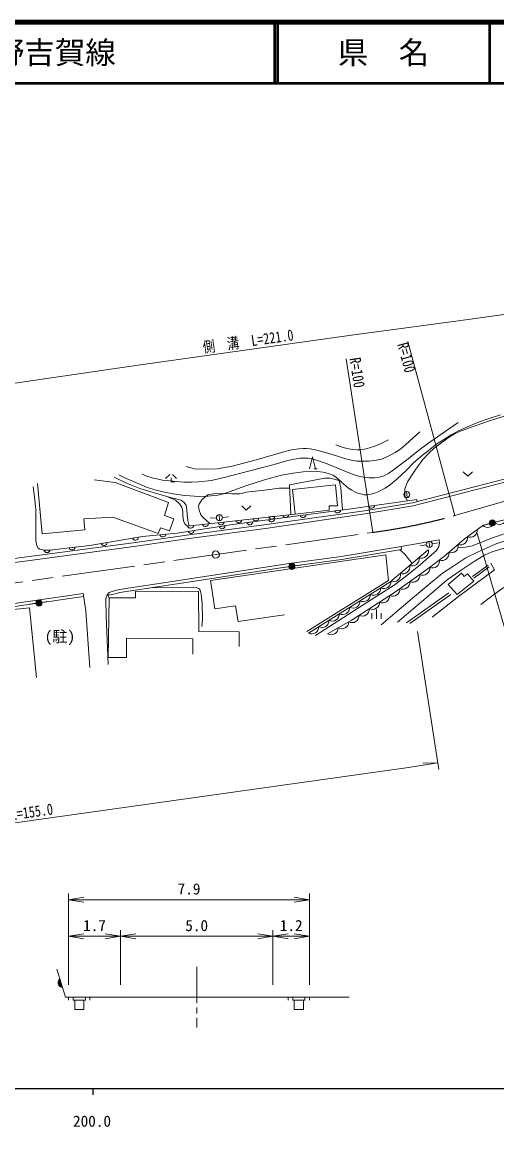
# Model space of a CAD drawing. Units: millimetres at full size, sheet at 1:1000, with parts at other scales. Extents: x 40000 to 680000, y 20000 to 380000.
# Drawn here: x 256381 to 334218, y 198715 to 380000 of the extents above; entities that cross this region are included whole.
import ezdxf
from ezdxf.enums import TextEntityAlignment as Align

# ---------------------------------------------------------------- set-up
doc = ezdxf.new("R2010")
doc.units = ezdxf.units.MM
doc.header["$LTSCALE"] = 1000
doc.linetypes.add('CHAIN', pattern=[18.5, 12, -1.5, 3.5, -1.5])
for name, color, linetype, lineweight in [('M-BGD', 7, 'Continuous', 13), ('M-BMK', 2, 'CHAIN', 13), ('M-BMK-SRVR', 3, 'Continuous', 13), ('M-STR-HTXT', 7, 'Continuous', 13), ('M-TTL', 2, 'Continuous', 140), ('M-TTL-BAND', 7, 'Continuous', 25), ('M-TTL-LINE', 7, 'Continuous', 50)]:
    doc.layers.add(name, color=color, linetype=linetype, lineweight=lineweight)
doc.layers.add('M-TTL-TXT', color=7, linetype='Continuous')
doc.styles.add('ＭＳ ゴシック', font='')
doc.styles.get('ＭＳ ゴシック').set_extended_font_data('MS Gothic')

# ---------------------------------------------------------------- blocks, each defined once
blk = doc.blocks.new('open_arrow')
at = {"color": 0, "linetype": 'Continuous', "lineweight": -2}
blk.add_lwpolyline([(7.5, 1.25), (0, 0), (7.5, -1.25)], dxfattribs=at)

msp = doc.modelspace()

# ---------------------------------------------------------------- hatches: boundary and pattern name
at = {"layer": 'M-BGD'}
for points in [[(333006, 297707, -0.41421), (333365, 298316, -0.41421), (333974, 297957, -0.41421), (333615, 297347, -0.41421)], [(300116, 290626, -0.41421), (300542, 291191, -0.41421), (301106, 290765, -1)], [(258636, 284631, -0.41421), (259059, 285198, -0.41421), (259626, 284774, -1)]]:
    msp.add_hatch(color=256, dxfattribs=at).paths.add_polyline_path(points)

# ---------------------------------------------------------------- linework, layer by layer
for p, q in [((304228, 306673), (304728, 306673)), ((279897, 305102), (280577, 305762)), ((280797, 304562), (280797, 305222)), ((280797, 304562), (281397, 304562)), ((281697, 305102), (281017, 305762)), ((319386, 302973), (319517, 301982)), ((301132, 299282), (283516, 297300)), ((288689, 299200), (288756, 298203)), ((300099, 299166), (299114, 299055)), ((302931, 299171), (301949, 299040)), ((308612, 299927), (307630, 299796)), ((314171, 300702), (313190, 300563)), ((284501, 297411), (283516, 297300)), ((286947, 297686), (285962, 297575)), ((288224, 298668), (287226, 298601)), ((289485, 297972), (288501, 297861)), ((289659, 297350), (288679, 297202)), ((289222, 298735), (290220, 298802)), ((292403, 298300), (291418, 298189)), ((294185, 297991), (293203, 297857)), ((295195, 298614), (294211, 298503)), ((297781, 298480), (296799, 298347)), ((297792, 298906), (296807, 298796)), ((333006, 297707), (332038, 297457)), ((333974, 297957), (334943, 298206)), ((279953, 295979), (278967, 295883)), ((284569, 296579), (283590, 296431)), ((265074, 293846), (264090, 293729)), ((270329, 294618), (269352, 294451)), ((275460, 295493), (274483, 295326)), ((318523, 293929), (324759, 295026)), ((318523, 293929), (318603, 293435)), ((322632, 294207), (321646, 294045)), ((323045, 294781), (323207, 293794)), ((323619, 294368), (324606, 294529)), ((260958, 293354), (259967, 293354)), ((300116, 290626), (299126, 290487)), ((301106, 290765), (302097, 290904)), ((330193, 289022), (332811, 290896)), ((330413, 288749), (332948, 290600)), ((258636, 284631), (257647, 284488)), ((259626, 284774), (260616, 284918)), ((270639, 285531), (270487, 285971)), ((319404, 281451), (326366, 286330)), ((319972, 281320), (326656, 286064)), ((313729, 282092), (313729, 282992)), ((314479, 282092), (314479, 283592)), ((315229, 282092), (315229, 282992)), ((262074, 224589), (263500, 220000)), ((264000, 220000), (264000, 219500)), ((264750, 220000), (264750, 219500)), ((264750, 219500), (266750, 219500)), ((265000, 219500), (265000, 218000)), ((266500, 219500), (266500, 218000)), ((266750, 220000), (266750, 219500)), ((267500, 220000), (267500, 219500)), ((300000, 220000), (300000, 219500)), ((300750, 220000), (300750, 219500)), ((300750, 219500), (302750, 219500)), ((301000, 219500), (301000, 218000)), ((302500, 219500), (302500, 218000)), ((302750, 220000), (302750, 219500)), ((303500, 220000), (303500, 219500)), ((265000, 218000), (266500, 218000)), ((301000, 218000), (302500, 218000))]:
    msp.add_line(p, q, dxfattribs=at)
for points in [[(320404, 301091), (340699, 306377), (352549, 309707), (364975, 313458), (369164, 314907), (371670, 316032), (375828, 318083), (382129, 321695)], [(320507, 300601), (340830, 305895), (352689, 309227), (365129, 312982), (369434, 314418), (371983, 315503), (376246, 317599), (382503, 321156)], [(272264, 305718), (273232, 305203), (275126, 304420), (276760, 303697), (278161, 303244), (279462, 302903), (281141, 302605), (283046, 302302), (285469, 302178), (286821, 302193), (288460, 302369), (289259, 302561), (290342, 302935), (293043, 303919), (296142, 304893), (298932, 305630), (300803, 305988), (302472, 306215), (303841, 306304), (304832, 306246), (305748, 306127), (306778, 305878), (307325, 305643), (307910, 305261), (308734, 304533), (309876, 303537), (310434, 303186), (311226, 302780), (311862, 302569), (312475, 302447), (312884, 302425), (313321, 302465), (314040, 302675), (314884, 302990), (315927, 303551), (316753, 304125), (317831, 305025), (319338, 306438), (320555, 307657), (322043, 308952), (323219, 309888), (324135, 310610), (326713, 312273), (327942, 312931), (329373, 313614), (331189, 314354), (332788, 314921), (334809, 315533)], [(319561, 301468), (319111, 302199), (319145, 303411), (319559, 304558), (320951, 306642), (322059, 308210), (323115, 309301), (323960, 310105), (325416, 311167), (326370, 311915), (327260, 312418), (328361, 312916), (330506, 313724), (333032, 314563), (335942, 315501)], [(385824, 316382), (385266, 315994), (382283, 314000), (379052, 312265), (376609, 310856), (374188, 309634), (371735, 308628), (368618, 307611), (360269, 305251), (342541, 300166), (331888, 297418)], [(275989, 305886), (276664, 305567), (277707, 305223), (279414, 304818), (282906, 304505), (284174, 304515), (285300, 304544), (287430, 304803), (289532, 305278), (293723, 306346), (297699, 307398), (299971, 308068), (300994, 308306), (301918, 308423), (302675, 308452), (303304, 308419), (304105, 308298), (304804, 308058), (306109, 307639), (308898, 306486), (310367, 305892), (311533, 305493), (312290, 305350), (313238, 305218), (314135, 305210), (314998, 305342), (315659, 305569), (316441, 305928), (317259, 306511), (319471, 308186), (321558, 309857), (322820, 310794), (323938, 311579), (325039, 312319), (327867, 314291)], [(283299, 307104), (283827, 306890), (284627, 306695), (285903, 306650), (288354, 306713), (290835, 307129), (294978, 308212), (299294, 309461), (300543, 309804), (301754, 309976), (302463, 310038), (302978, 310053), (303601, 309972), (304703, 309772), (306506, 309265), (308066, 308758), (309211, 308374), (310357, 308125), (311259, 307947), (312405, 307943), (313259, 307942), (314467, 308120), (315286, 308309), (316092, 308599), (316844, 308973), (317546, 309377), (318461, 309985), (319307, 310714), (321605, 312755)], [(307813, 310646), (308715, 310316), (309617, 310058), (310587, 309871), (311302, 309811), (311880, 309838), (312791, 309985), (314227, 310400), (315135, 310786), (316475, 311460)], [(327835, 293758), (328804, 293790), (330168, 294080), (333509, 295393), (336720, 296450), (338644, 296964), (343243, 298109), (348817, 299432), (353623, 300730), (356844, 301458), (359690, 301913), (363402, 302435), (367330, 302807), (369990, 303247), (372097, 303648), (374342, 304298), (377062, 305263), (379130, 306078), (381779, 307267), (387627, 310168), (389395, 311250)], [(303478, 306673), (303978, 308673), (304478, 306673)], [(331596, 284416), (333370, 285809), (335236, 287167), (336524, 287871), (339278, 289045), (341424, 289804), (347589, 292066), (350539, 293063), (354517, 293904), (358709, 294465), (362389, 294930), (367233, 295306), (369303, 295558), (371099, 295898), (372353, 296255), (374139, 296837), (377979, 298460), (382294, 300626), (388677, 304326), (390981, 305621), (392675, 306534)], [(258885, 304292), (259662, 296050), (266687, 296689), (266525, 298471), (271267, 298745), (278698, 296068), (279048, 297039), (280547, 296499), (281249, 298506), (279714, 299043), (280400, 301147), (271639, 304449), (268170, 304894)], [(283516, 297300), (283085, 297689), (282863, 298184), (282737, 298992), (282743, 299689), (282588, 300413), (282188, 300945), (281523, 301566), (280133, 302135), (275683, 303447), (273480, 304348), (271485, 305335)], [(300422, 299202), (300236, 304089), (306004, 305145), (306899, 305147), (308341, 304766), (308611, 303603), (308919, 299968)], [(328708, 306197), (329458, 305497), (330208, 306197)], [(258176, 303777), (258427, 302058), (258612, 300019), (258650, 294876), (258797, 294038), (259028, 293660), (259293, 293513), (259980, 293354), (260945, 293354), (267488, 294134), (276121, 295605), (281779, 296157), (291268, 297594), (299577, 298725), (310304, 300152), (321068, 301683), (321170, 301291)], [(287139, 297708), (286077, 298702), (285659, 299161), (285382, 299887), (285307, 300543), (285387, 300876), (285865, 301615), (286330, 302057), (286837, 302404), (287686, 302621), (289377, 302646), (290762, 302569), (292055, 302593), (293167, 302859), (294094, 302994), (295673, 303134), (296970, 303327), (298530, 303511), (299389, 303544), (300257, 303530)], [(232795, 289420), (236794, 289627), (243641, 290392), (255057, 291975), (274584, 294534), (283389, 295789), (295609, 297460), (312510, 299828), (320404, 301091)], [(283783, 297330), (283548, 298198), (283424, 299139), (283409, 299979), (283271, 300713), (282908, 301238), (282426, 301567), (280133, 302135)], [(317914, 281561), (321170, 284279), (323698, 286453), (326093, 288484), (328195, 289980), (330649, 291584), (332203, 292531), (333300, 293026), (334798, 293519), (336704, 294015), (340919, 295303), (343709, 296327), (346976, 297238), (349958, 297949), (352003, 298315), (355000, 298811), (358473, 299238), (362937, 299594), (365249, 299849), (371462, 300916), (373941, 301413), (375155, 301634), (375941, 301632)], [(232768, 288918), (236835, 289128), (243703, 289895), (256453, 291474), (275090, 293991), (283775, 295244), (296665, 296961), (312584, 299333), (320507, 300601)], [(292376, 300641), (293126, 299941), (293876, 300641)], [(331888, 297418), (328869, 295169), (325637, 292354), (322978, 290325), (317604, 286538), (310346, 281818), (306451, 279615)], [(315236, 281093), (320357, 285448), (323058, 287721), (325300, 289559), (326970, 290683), (329143, 292086), (331138, 293065), (334124, 294384), (337323, 295496)], [(270320, 286010), (270647, 286395), (271287, 286637), (272328, 286872), (283513, 288618), (300168, 291138), (308692, 292333), (318523, 293929)], [(324759, 295026), (324788, 294487), (324686, 293926), (324312, 293289), (321693, 291005), (319442, 289180), (317386, 287627), (312901, 284738), (304498, 279348)], [(270281, 285934), (270963, 286057), (271431, 286157), (272422, 286380), (283589, 288124), (300240, 290643), (308767, 291839), (318603, 293435)], [(316004, 292591), (287280, 288400), (287962, 283727), (291340, 284220), (291812, 281668), (299384, 282760)], [(303053, 280010), (316428, 288373), (316004, 292591)], [(322969, 293381), (316675, 288084), (303316, 279736)], [(320320, 291152), (319148, 292692), (318692, 293094), (318301, 293386)], [(323625, 282355), (327929, 285744), (333828, 290111), (333246, 291242)], [(291946, 277529), (291972, 279948), (285375, 280019), (285318, 286640), (274958, 286552), (274958, 285531), (270639, 285531), (270507, 275753), (273484, 275713), (273484, 278897), (284348, 278800), (284348, 276292)], [(277421, 287161), (283580, 287255), (284901, 287202), (285211, 287110), (285432, 286985), (285591, 286785), (285751, 286108), (285916, 284635), (285940, 282001), (285867, 280833)], [(233515, 280976), (233619, 280983), (241065, 282102), (250978, 283522), (266460, 285764)], [(234190, 281575), (240992, 282597), (250907, 284017), (266388, 286259)], [(267497, 274113), (266802, 283402), (266388, 286259)], [(270503, 274614), (270135, 282519), (270108, 285349), (270243, 285857), (270320, 286010)], [(251250, 271691), (250097, 283134), (257582, 283889), (258736, 272446)], [(263500, 220000), (264000, 220000), (267500, 220000), (272500, 220000), (285000, 220000), (297500, 220000), (300000, 220000), (303500, 220000), (310000, 220000)]]:
    msp.add_lwpolyline(points, dxfattribs=at)
for points in [[(301132, 299282), (300713, 303323), (307737, 304052), (308092, 300629), (306718, 300629), (306745, 299909)], [(326209, 287725), (328391, 289568), (328827, 289051), (329417, 289442), (330452, 288249), (327710, 286086)]]:
    msp.add_lwpolyline(points, close=True, dxfattribs=at)
for centre in [(319452, 302477), (288723, 298701), (333490, 297832), (323126, 294287), (300611, 290695), (259131, 284703)]:
    msp.add_circle(centre, 500, dxfattribs=at)
for centre, radius, start, end in [((299596, 299208), 505, 197.59099, 355.24918), ((302427, 299203), 505, 198.75131, 356.4095), ((308108, 299959), 505, 198.75131, 356.4095), ((313667, 300729), 505, 199.26288, 356.92107), ((283997, 297453), 505, 197.59099, 355.24918), ((286443, 297728), 505, 197.59099, 355.24918), ((288982, 298013), 505, 197.59099, 355.24918), ((289154, 297373), 505, 199.78452, 357.44271), ((291899, 298342), 505, 197.59099, 355.24918), ((293681, 298021), 505, 198.91946, 356.57765), ((294692, 298656), 505, 197.59099, 355.24918), ((297276, 298510), 505, 198.91946, 356.57765), ((297289, 298948), 505, 197.59099, 355.24918), ((332709, 298238), 1160, 224.94842, 343.97805), ((334646, 298738), 1160, 224.94842, 343.97805), ((279451, 296028), 505, 196.73597, 354.39416), ((284065, 296602), 505, 199.78452, 357.44271), ((328255, 295380), 1159, 250.06388, 9.157), ((329850, 296634), 1160, 247.17437, 6.20399), ((264571, 293884), 505, 197.96694, 355.62513), ((269824, 294631), 505, 200.84659, 358.50478), ((274955, 295506), 505, 200.84659, 358.50478), ((326719, 294078), 1160, 251.54022, 10.56984), ((260463, 293452), 505, 191.1709, 348.8291), ((320310, 291913), 1160, 250.56829, 9.59791), ((321841, 293201), 1160, 250.56829, 9.59791), ((325206, 292803), 1160, 249.56328, 8.64454), ((318780, 290625), 1160, 250.56829, 9.59791), ((322055, 290402), 1160, 245.97035, 5.00883), ((323649, 291577), 1160, 247.82999, 6.85961), ((317250, 289337), 1160, 250.56829, 9.59791), ((320426, 289247), 1160, 245.65718, 4.6868), ((314028, 287124), 1160, 242.48734, 1.51696), ((315706, 288191), 1158, 243.42799, 2.5637), ((317155, 286967), 1160, 244.43895, 3.48543), ((318791, 288095), 1160, 245.65718, 4.6868), ((310636, 285004), 1160, 242.48734, 1.51696), ((312332, 286064), 1160, 242.48734, 1.51696), ((313818, 284779), 1160, 243.52089, 2.55051), ((315495, 285869), 1160, 243.52089, 2.55051), ((307244, 282885), 1160, 242.48734, 1.51696), ((308940, 283944), 1160, 242.48734, 1.51696), ((312142, 283688), 1160, 243.52089, 2.55051), ((305548, 281825), 1160, 242.48734, 1.51696), ((308772, 281604), 1160, 239.98395, 359.01357), ((310465, 282615), 1160, 242.66335, 1.72707), ((303852, 280765), 1160, 242.48734, 1.51696), ((307031, 280620), 1160, 239.98395, 359.01357), ((263086, 222387), 812, 129.87802, 264.63829), ((263086, 222387), 650, 135.99381, 258.5225), ((263086, 222387), 488, 147.1265, 247.38982), ((263086, 222387), 325, 181.31579, 213.20053)]:
    msp.add_arc(centre, radius, start, end, dxfattribs=at)
at = {"layer": 'M-BMK'}
for p, q in [((327324, 299012), (361881, 308991)), ((244641, 286493), (313878, 296254)), ((285000, 225000), (285000, 219000)), ((285000, 218300), (285000, 217300)), ((285000, 216600), (285000, 215000))]:
    msp.add_line(p, q, dxfattribs=at)
msp.add_arc((300553, 395362), 100000, 277.65769, 285.52796, dxfattribs=at)
at = {"layer": 'M-BMK-SRVR'}
msp.add_circle((288120, 292623), 600, dxfattribs=at)
at = {"layer": 'M-STR-HTXT'}
for p, q in [((319642, 327606), (327324, 299012)), ((309506, 324732), (313878, 296254)), ((330992, 296091), (338531, 269982)), ((321189, 279993), (324706, 257385)), ((324541, 258448), (322086, 258412)), ((264000, 222000), (264000, 237000)), ((264000, 236000), (303500, 236000)), ((303500, 222000), (303500, 237000)), ((272500, 222000), (272500, 231000)), ((297500, 222000), (297500, 231000)), ((264000, 230000), (272500, 230000)), ((272500, 230000), (297500, 230000)), ((297500, 230000), (303500, 230000))]:
    msp.add_line(p, q, dxfattribs=at)
for points in [[(167170, 319461), (217142, 318626), (226350, 318387), (229186, 318309), (232448, 318370), (235861, 318548), (242303, 319081), (252931, 320426), (275784, 323764), (310403, 328604), (328283, 331055), (340888, 332779), (346570, 333782), (350035, 334616), (353600, 335583), (356030, 336395), (359277, 337585), (363431, 339662), (367723, 342403)], [(164139, 246502), (215922, 245636), (222196, 245677), (227031, 245823), (233223, 246154), (238947, 246603), (245879, 247332), (250086, 247875), (319322, 257636), (324541, 258448)]]:
    msp.add_lwpolyline(points, dxfattribs=at)
at = {"layer": 'M-TTL'}
msp.add_line((680000, 380000), (40000, 380000), dxfattribs=at)
at = {"layer": 'M-TTL-BAND'}
for p, q in [((40000, 205000), (579000, 205000)), ((268000, 205000), (268000, 204000))]:
    msp.add_line(p, q, dxfattribs=at)
at = {"layer": 'M-TTL-LINE'}
for p, q in [((297750, 380000), (297750, 370000)), ((298250, 380000), (298250, 370000)), ((333000, 380000), (333000, 370000)), ((40000, 370000), (680000, 370000))]:
    msp.add_line(p, q, dxfattribs=at)

# ---------------------------------------------------------------- block references
at = {"layer": 'M-STR-HTXT', "xscale": 333, "yscale": 333}
for p in [(264000, 236000), (264000, 230000), (272500, 230000), (297500, 230000)]:
    msp.add_blockref('open_arrow', p, dxfattribs=at)
at = {"layer": 'M-STR-HTXT', "xscale": 333, "yscale": 333, "rotation": 180}
for p in [(303500, 236000), (272500, 230000), (297500, 230000), (303500, 230000)]:
    msp.add_blockref('open_arrow', p, dxfattribs=at)

# ---------------------------------------------------------------- texts
at = {"layer": 'M-BGD', "style": 'ＭＳ ゴシック'}
msp.add_text('(駐)', height=1833, dxfattribs=at).set_placement((262580, 279188), align=Align.MIDDLE_CENTER)
at = {"layer": 'M-STR-HTXT', "style": 'ＭＳ ゴシック', "width": 0.8}
for s, rotation, p in [('側\u3000溝\u3000L=221.0', 7.96, (293636, 326208)), ('側\u3000溝\u3000L=155.0', 8.024, (254209, 248405))]:
    msp.add_text(s, height=1833, rotation=rotation, dxfattribs=at).set_placement(p, align=Align.BOTTOM_CENTER)
msp.add_text('R=100', height=1833, rotation=285.037, dxfattribs=at).set_placement((319642, 327606), align=Align.TOP_LEFT)
msp.add_text('R=100', height=1833, rotation=278.728, dxfattribs=at).set_placement((309506, 324732), align=Align.BOTTOM_LEFT)
at = {"layer": 'M-STR-HTXT', "style": 'ＭＳ ゴシック'}
for s, p in [('7.9', (283750, 236300)), ('1.7', (268250, 230300)), ('5.0', (285000, 230300)), ('1.2', (300500, 230300))]:
    msp.add_text(s, height=1833, dxfattribs=at).set_placement(p, align=Align.BOTTOM_CENTER)
at = {"layer": 'M-TTL-BAND', "style": 'ＭＳ ゴシック'}
msp.add_text('200.0', height=1833, dxfattribs=at).set_placement((267844, 198195), align=Align.BOTTOM_CENTER)
at = {"layer": 'M-TTL-TXT', "style": 'ＭＳ ゴシック'}
msp.add_text('主要地方道\u3000鹿野吉賀線', height=3666, dxfattribs=at).set_placement((216734, 375000), align=Align.MIDDLE_LEFT)
msp.add_text('県\u3000名', height=3666, dxfattribs=at).set_placement((315625, 375000), align=Align.MIDDLE_CENTER)

doc.saveas('drawing.dxf')
